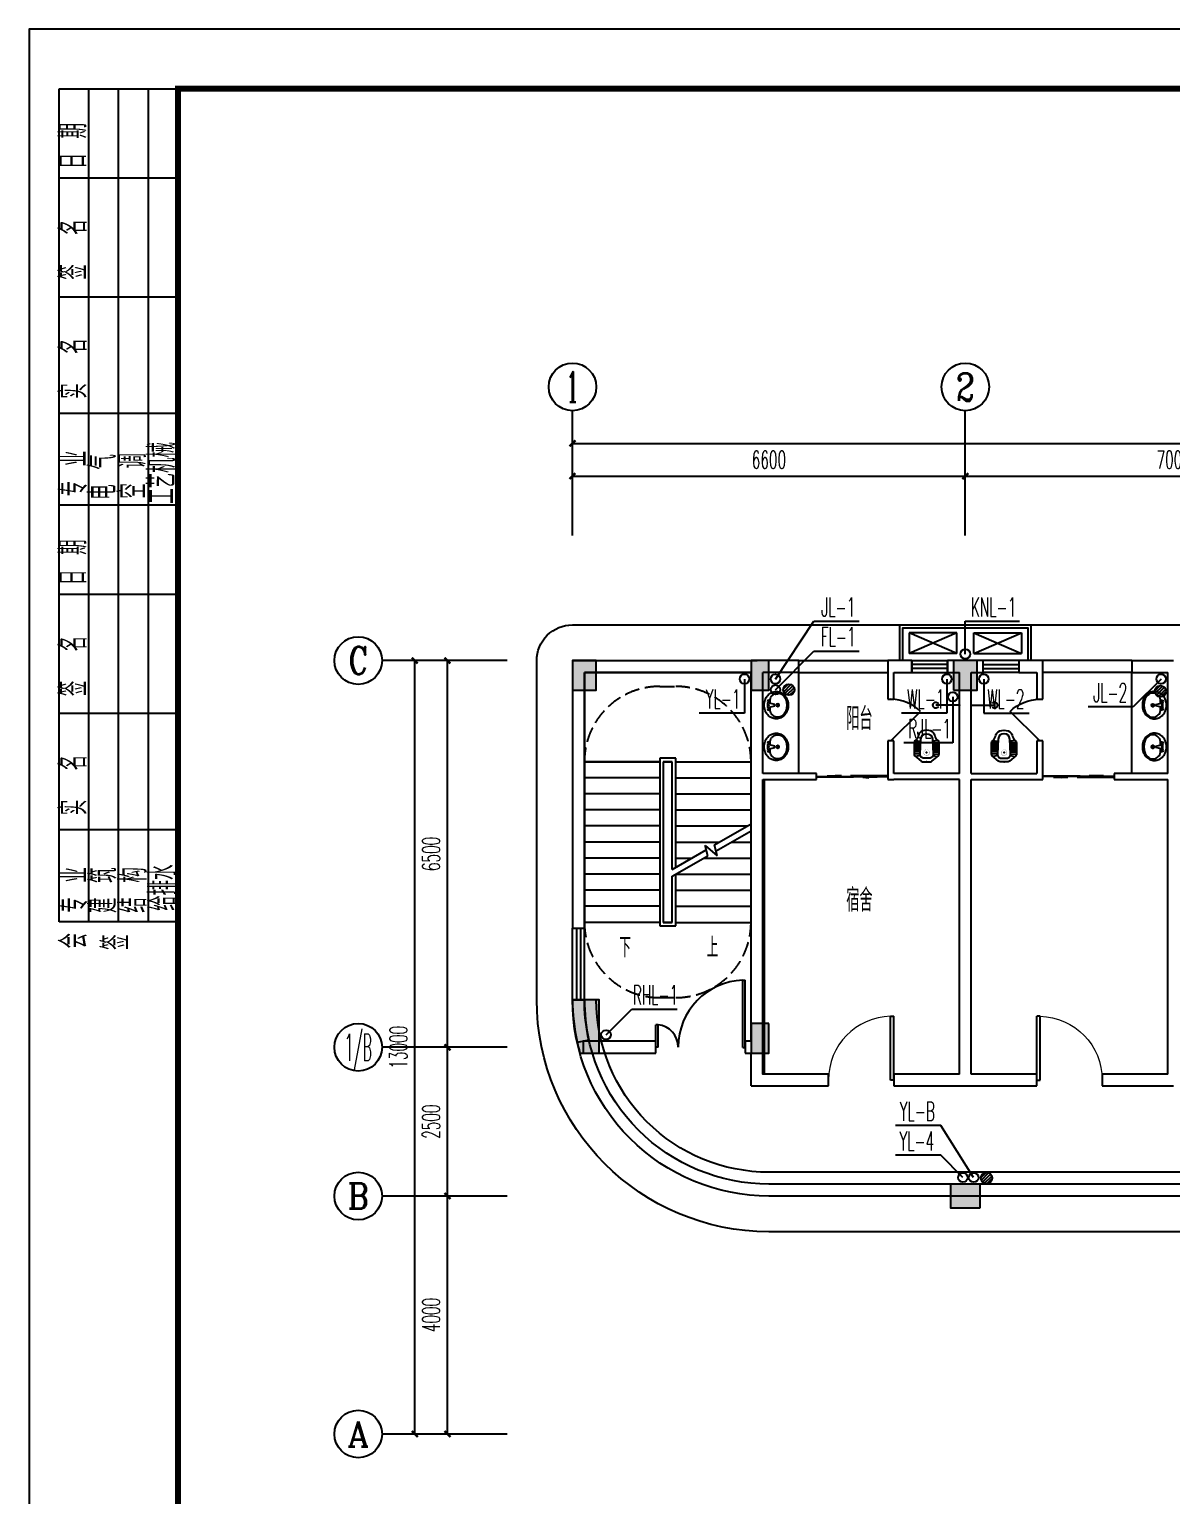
# Model space of a CAD drawing. Extents: x -1254782 to -617813, y -619975 to -323764.
# Drawn here: x -801068 to -781892, y -362259 to -337629 of the extents above; entities that cross this region are included whole.
import ezdxf
from ezdxf.enums import TextEntityAlignment as Align

# ---------------------------------------------------------------- set-up
doc = ezdxf.new("R2010")
doc.units = 0
doc.header["$LTSCALE"] = 1000
doc.header["$MEASUREMENT"] = 0
doc.linetypes.add('DASH', pattern=[0.35, 0.25, -0.1])
for name, color, linetype in [('4', 4, 'Continuous'), ('9', 9, 'Continuous'), ('AC', 252, 'Continuous'), ('AXIS', 3, 'Continuous'), ('AXIS_TEXT', 7, 'Continuous'), ('DIM_SYMB', 3, 'Continuous'), ('EQUIP_地漏', 7, 'Continuous'), ('K+T', 252, 'Continuous'), ('LATRINE', 6, 'Continuous'), ('LVTRY', 8, 'Continuous'), ('PUB_TITLE', 4, 'Continuous'), ('STAIR', 2, 'Continuous'), ('TWT_LEAD', 3, 'Continuous'), ('TWT_TEXT', 7, 'Continuous'), ('VPIPE-废水', 5, 'DASH'), ('VPIPE-污水', 5, 'DASH'), ('VPIPE-给水', 1, 'Continuous'), ('VPIPE-雨水', 222, 'DASH'), ('WALL', 7, 'Continuous'), ('WINDOW', 4, 'Continuous'), ('框', 130, 'Continuous')]:
    doc.layers.add(name, color=color, linetype=linetype)
doc.styles.add('_TCH_AXIS', font='COMPLEX', dxfattribs={"bigfont": 'GBCBIG'})
doc.styles.add('_TCH_DIM', font='SIMPLEX.shx', dxfattribs={"width": 0.8, "bigfont": 'GBCBIG.shx'})
doc.styles.add('_TCH_DIM_T3', font='SIMPLEX.shx', dxfattribs={"width": 0.564706, "bigfont": 'GBCBIG.shx'})
doc.styles.add('COMPLEX', font='COMPLEX')
doc.styles.add('天正', font='SIMPLEX.shx', dxfattribs={"width": 0.7, "bigfont": 'HZTXT.shx'})
doc.dimstyles.new('_TCH_ARCH&&100', dxfattribs={"dimtxt": 297.5, "dimasz": 100, "dimexe": 250, "dimexo": 300, "dimgap": 126.25, "dimtad": 1, "dimdec": 0, "dimzin": 0, "dimdsep": 46, "dimtxsty": '_TCH_DIM_T3', "dimblk": 'ARCHTICK', "dimcen": 0.09, "dimclrt": 7, "dimazin": 2, "dimtfac": 1, "dimtdec": 0, "dimtix": 1, "dimtmove": 2, "dimatfit": 3, "dimfxl": 1, "dimtolj": 1, "dimtzin": 0, "dimarcsym": 0})

# ---------------------------------------------------------------- blocks, each defined once
blk = doc.blocks.new('$lvtry$00000168')
at = {"color": 0}
blk.add_line((0, 0), (0, -395), dxfattribs=at)
blk.add_arc((0, -395), 50, 121.0332, 58.9668, dxfattribs=at)
for p in [(0, 0), (0, -223)]:
    blk.add_point(p, dxfattribs=at)
blk = doc.blocks.new('$lvtry$00000203')
at = {"color": 0}
for p, q in [((-109, -134, 0), (-210, -128, 0)), ((-107, -166, 0), (-210, -166, 0)), ((-106, -197, 0), (-210, -197, 0)), ((-104, -227, 0), (-210, -227, 0)), ((-106, -103, 0), (-182, -88, 0)), ((-109, -124, 0), (-97, -382, 0)), ((48, -60, 0), (-48, -60, 0)), ((97, -382, 0), (109, -124, 0)), ((104, -227, 0), (210, -227, 0)), ((106, -103, 0), (182, -88, 0)), ((106, -197, 0), (210, -197, 0)), ((107, -166, 0), (210, -166, 0)), ((109, -134, 0), (210, -128, 0)), ((-103, -258, 0), (-210, -258, 0)), ((-101, -289, 0), (-210, -289, 0)), ((-100, -320, 0), (-210, -320, 0)), ((-191, -354, 0), (-99, -345, 0)), ((-4, -470, 0), (4, -470, 0)), ((191, -354, 0), (99, -345, 0)), ((100, -320, 0), (210, -320, 0)), ((101, -289, 0), (210, -289, 0)), ((103, -258, 0), (210, -258, 0))]:
    blk.add_line(p, q, dxfattribs=at)
at = {"color": 0, "elevation": 0}
blk.add_lwpolyline([(184, -360, 0.139709), (135, -448, -0.12003), (120, -477, -0.218108), (4, -530), (-4, -530, -0.218108), (-120, -477, -0.12003), (-135, -448, 0.139709), (-184, -360, 0.046574), (-191, -354, -0.248797), (-210, -318), (-210, -128, -0.218491), (-198, -101), (-90, -9, -0.179479), (-67, 0), (67, 0, -0.179479), (90, -9), (198, -101, -0.218491), (210, -128), (210, -318, -0.248797), (191, -354, 0.046574)], format="xyb", close=True, dxfattribs=at)
at = {"color": 0, "const_width": 3, "elevation": 0}
blk.add_lwpolyline([(49, -153, 1), (-49, -153, 1)], format="xyb", close=True, dxfattribs=at)
at = {"color": 0}
for centre, radius, start, end in [((-48, -121, 0), 61, 90, 182.693), ((48, -121, 0), 61, 357.307, 90), ((-4, -377, 0), 92.8, 182.693, 270), ((4, -377, 0), 92.8, 270, 357.307)]:
    blk.add_arc(centre, radius, start, end, dxfattribs=at)
for p in [(0, 0), (0, -153, 0)]:
    blk.add_point(p, dxfattribs=at)
blk = doc.blocks.new('$lvtry$00000179')
at = {"color": 0, "linetype": 'ByBlock'}
for p, q in [((-32, -102), (-92, -102)), ((-13, -178), (-40, -70)), ((35, -64), (-35, -64)), ((13, -178), (-13, -178)), ((40, -70), (13, -178)), ((92, -102), (32, -102))]:
    blk.add_line(p, q, dxfattribs=at)
blk.add_lwpolyline([(0, -406, 0.088425), (89, -391, 0.093738), (162, -347, 0.102376), (212, -280, 0.10945), (229, -203, 0.109452), (212, -127, 0.102376), (162, -60, 0.093738), (89, -16, 0.088423), (0, 0, 0.088427), (-89, -16, 0.093738), (-162, -60, 0.102376), (-212, -127, 0.109452), (-229, -203, 0.109451), (-212, -280, 0.102376), (-162, -347, 0.093738), (-89, -391, 0.088425)], format="xyb", close=True, dxfattribs=at)
for centre, radius in [((-64, -76), 20.4), ((-64, -76), 15.4), ((0, -229), 25.4), ((63, -76), 20.4), ((63, -76), 15.4)]:
    blk.add_circle(centre, radius, dxfattribs=at)
for centre, radius, start, end in [((-88, -229), 116, 151.0888, 180), ((-88, -229), 116, 180, 208.9112), ((-45, -252), 164, 126.8699, 151.0888), ((-18, -288), 210, 123.9045, 126.8699), ((-92, -178), 76.2, 90, 123.9045), ((-35, -68), 5, 90, 194.0362), ((35, -68), 5, 345.9638, 90), ((92, -178), 76.2, 57.7402, 90), ((45, -252), 164, 28.9112, 57.7402), ((88, -229), 116, 0, 28.9112), ((88, -229), 116, 331.0888, 0), ((-45, -205), 164, 208.9112, 233.1301), ((-18, -169), 210, 233.1301, 252.7421), ((0, -111), 270, 252.7421, 270), ((0, -111), 270, 270, 287.2579), ((18, -169), 210, 287.2579, 306.8699), ((45, -205), 164, 306.8699, 331.0888)]:
    blk.add_arc(centre, radius, start, end, dxfattribs=at)
at = {"color": 0}
for p in [(0, -76), (0, -229)]:
    blk.add_point(p, dxfattribs=at)
blk = doc.blocks.new('A$C545B6328')
at = {"layer": 'AC'}
for p, q in [((400, 450), (-400, 450)), ((-400, 450), (-400, 100)), ((400, 450), (-400, 100)), ((400, 100), (-400, 450)), ((400, 100), (400, 450)), ((400, 100), (-400, 100))]:
    blk.add_line(p, q, dxfattribs=at)
blk = doc.blocks.new('asgvava')
at = {"layer": 'LATRINE'}
for points in [[(-359868, 72627), (-359868, 72027), (-357668, 72027), (-357668, 72627)], [(-359818, 72627), (-359818, 72077), (-357718, 72077), (-357718, 72627)]]:
    blk.add_lwpolyline(points, dxfattribs=at)
at = {"xscale": -1, "rotation": 180}
blk.add_blockref('A$C545B6328', (-359312, 72610), dxfattribs=at)
at = {"rotation": 180}
blk.add_blockref('A$C545B6328', (-358224, 72610), dxfattribs=at)
blk = doc.blocks.new('A$C66D56BDA')
at = {"layer": '9'}
for points in [[(0, 100), (400, 100), (400, 600), (0, 600)], [(3300, 600), (3000, 600), (3000, 100), (3300, 100)], [(6400, 100), (6800, 100), (6800, 600), (6400, 600)], [(13400, 100), (13800, 100), (13800, 600), (13400, 600)], [(20400, 100), (20800, 100), (20800, 600), (20400, 600)], [(27400, 100), (27800, 100), (27800, 600), (27400, 600)], [(30300, 100), (30700, 100), (30700, 600), (30300, 600)], [(3300, -5500), (3000, -5500), (3000, -6000), (3300, -6000)], [(27850, -6000), (27850, -5700), (27350, -5700), (27350, -6000)], [(30700, -6000), (30700, -5700), (30200, -5700), (30200, -6000)], [(27850, -8400), (27850, -8050), (27350, -8050), (27350, -8400)], [(30700, -8400), (30700, -8050), (30200, -8050), (30200, -8400)], [(6850, -8600), (6850, -8200), (6350, -8200), (6350, -8600)], [(13850, -8600), (13850, -8200), (13350, -8200), (13350, -8600)], [(20850, -8600), (20850, -8200), (20350, -8200), (20350, -8600)]]:
    blk.add_hatch(color=256, dxfattribs=at).paths.add_polyline_path(points)
h = blk.add_hatch(color=256, dxfattribs=at)
edge = h.paths.add_edge_path()
edge.add_line((125, -6000), (448, -6000))
edge.add_line((448, -6000), (448, -5100))
edge.add_line((448, -5100), (0, -5100))
edge.add_arc((3300, -5100), 3300, 180, 195.8266)
at = {"layer": 'WALL'}
for points in [[(0, 100), (400, 100), (400, 600), (0, 600)], [(3300, 600), (3000, 600), (3000, 100), (3300, 100)], [(6400, 100), (6800, 100), (6800, 600), (6400, 600)], [(13400, 100), (13800, 100), (13800, 600), (13400, 600)], [(20400, 100), (20800, 100), (20800, 600), (20400, 600)], [(27400, 100), (27800, 100), (27800, 600), (27400, 600)], [(30300, 100), (30700, 100), (30700, 600), (30300, 600)], [(3300, -5500), (3000, -5500), (3000, -6000), (3300, -6000)], [(27850, -6000), (27850, -5700), (27350, -5700), (27350, -6000)], [(30700, -6000), (30700, -5700), (30200, -5700), (30200, -6000)], [(27850, -8400), (27850, -8050), (27350, -8050), (27350, -8400)], [(30700, -8400), (30700, -8050), (30200, -8050), (30200, -8400)], [(6850, -8600), (6850, -8200), (6350, -8200), (6350, -8600)], [(13850, -8600), (13850, -8200), (13350, -8200), (13350, -8600)], [(20850, -8600), (20850, -8200), (20350, -8200), (20350, -8600)]]:
    blk.add_lwpolyline(points, close=True, dxfattribs=at)
blk.add_lwpolyline([(125, -6000), (448, -6000), (448, -5100), (0, -5100, 0.069167), (125, -6000, -0.123047)], format="xyb", dxfattribs=at)
blk = doc.blocks.new('$WINLIB2D$00000001')
at = {"color": 0}
for points in [[(-0.5, 0.5), (-0.5, -0.5)], [(-0.5, 0.5), (0.5, 0.5)], [(0.5, -0.5), (0.5, 0.5)], [(0.5, 0.167), (-0.5, 0.167)], [(0.5, -0.167), (-0.5, -0.167)], [(-0.5, -0.5), (0.5, -0.5)]]:
    blk.add_lwpolyline(points, dxfattribs=at)
blk = doc.blocks.new('$DorLib2D$00000225')
at = {"color": 0}
for p, q in [((0.475, -0.001), (0.475, 0.752)), ((0.475, 0.752), (0.5, 0.752)), ((0.5, -0.001), (0.5, 0.752)), ((-0.5, 0), (-0.5, 0.252)), ((-0.475, 0.252), (-0.5, 0.252)), ((-0.475, 0), (-0.475, 0.252)), ((-0.475, 0), (-0.5, 0)), ((0.475, -0.001), (0.5, -0.001))]:
    blk.add_line(p, q, dxfattribs=at)
for centre, radius, start, end in [((0.505, -0.002), 0.755, 92.2493, 179.7238), ((-0.501, 0.003), 0.251, 359.7899, 84.0974)]:
    blk.add_arc(centre, radius, start, end, dxfattribs=at)
blk = doc.blocks.new('$DorLib2D$00000001')
for p, q in [((0.45, 0.975), (0.5, 0.975)), ((0.45, 0), (0.45, 0.975)), ((0.5, 0), (0.5, 0.975)), ((0.5, 0), (0.45, 0))]:
    blk.add_line(p, q)
at = {"lineweight": 13}
blk.add_arc((0.475, 0), 0.975, 91.4693, 180, dxfattribs=at)
blk = doc.blocks.new('$DorLib2D$00000114')
at = {"color": 0}
blk.add_line((0.5, 0), (-0.207, 0.707), dxfattribs=at)
blk.add_arc((0.5, 0), 1, 135, 180, dxfattribs=at)
blk = doc.blocks.new('$DorLib2D$00000131')
at = {"color": 0, "linetype": 'Continuous'}
for p, q in [((-0.5, 0.125), (-0.5, 0)), ((0.019, 0.125), (-0.5, 0.125)), ((-0.5, 0), (0.019, 0)), ((-0.024, 0), (0.5, 0)), ((-0.024, -0.125), (-0.024, 0)), ((0.019, 0), (0.019, 0.125)), ((0.15, 0.125), (0.232, 0.197)), ((0.35, 0.125), (0.15, 0.125)), ((0.232, 0.197), (0.232, 0.125)), ((0.5, 0), (0.5, -0.125)), ((-0.35, -0.125), (-0.15, -0.125)), ((-0.232, -0.197), (-0.232, -0.125)), ((-0.15, -0.125), (-0.232, -0.197)), ((0.5, -0.125), (-0.024, -0.125))]:
    blk.add_line(p, q, dxfattribs=at)
blk = doc.blocks.new('_ArchTick')
at = {"color": 0, "linetype": 'ByBlock', "const_width": 0.4}
blk.add_lwpolyline([(-0.5, -0.5), (0.5, 0.5)], dxfattribs=at)
blk = doc.blocks.new('*D209')
at = {"layer": 'AXIS', "color": 0, "lineweight": -2, "transparency": 16777216}
for p, q in [((4000, 20400), (4000, 21900)), ((34700, 20400), (34700, 21900)), ((4000, 21650), (34700, 21650))]:
    blk.add_line(p, q, dxfattribs=at)
at = {"layer": 'Defpoints', "color": 0, "transparency": 16777216}
for p in [(34700, 21650), (4000, 20100), (34700, 20100)]:
    blk.add_point(p, dxfattribs=at)
at = {"layer": 'AXIS', "color": 0, "lineweight": -2, "transparency": 16777216, "xscale": 100, "yscale": 100, "zscale": 100, "rotation": 180}
blk.add_blockref('_ArchTick', (4000, 21650), dxfattribs=at)
at = {"layer": 'AXIS', "color": 0, "lineweight": -2, "transparency": 16777216, "xscale": 100, "yscale": 100, "zscale": 100}
blk.add_blockref('_ArchTick', (34700, 21650), dxfattribs=at)
at = {"layer": 'AXIS', "color": 7, "transparency": 16777216, "insert": (19350, 21925), "char_height": 297.5, "attachment_point": 5, "style": '_TCH_DIM_T3'}
blk.add_mtext('\\A1;30700', dxfattribs=at)
blk = doc.blocks.new('*D210')
at = {"layer": 'AXIS', "color": 0, "lineweight": -2, "transparency": 16777216}
for p, q in [((4000, 20400), (4000, 21350)), ((10600, 20400), (10600, 21350)), ((4000, 21100), (10600, 21100))]:
    blk.add_line(p, q, dxfattribs=at)
at = {"layer": 'Defpoints', "color": 0, "transparency": 16777216}
for p in [(10600, 21100), (4000, 20100), (10600, 20100)]:
    blk.add_point(p, dxfattribs=at)
at = {"layer": 'AXIS', "color": 0, "lineweight": -2, "transparency": 16777216, "xscale": 100, "yscale": 100, "zscale": 100, "rotation": 180}
blk.add_blockref('_ArchTick', (4000, 21100), dxfattribs=at)
at = {"layer": 'AXIS', "color": 0, "lineweight": -2, "transparency": 16777216, "xscale": 100, "yscale": 100, "zscale": 100}
blk.add_blockref('_ArchTick', (10600, 21100), dxfattribs=at)
at = {"layer": 'AXIS', "color": 7, "transparency": 16777216, "insert": (7300, 21375), "char_height": 297.5, "attachment_point": 5, "style": '_TCH_DIM_T3'}
blk.add_mtext('\\A1;6600', dxfattribs=at)
blk = doc.blocks.new('*D211')
at = {"layer": 'AXIS', "color": 0, "lineweight": -2, "transparency": 16777216}
for p, q in [((10600, 20400), (10600, 21350)), ((17600, 20400), (17600, 21350)), ((10600, 21100), (17600, 21100))]:
    blk.add_line(p, q, dxfattribs=at)
at = {"layer": 'Defpoints', "color": 0, "transparency": 16777216}
for p in [(17600, 21100), (10600, 20100), (17600, 20100)]:
    blk.add_point(p, dxfattribs=at)
at = {"layer": 'AXIS', "color": 0, "lineweight": -2, "transparency": 16777216, "xscale": 100, "yscale": 100, "zscale": 100, "rotation": 180}
blk.add_blockref('_ArchTick', (10600, 21100), dxfattribs=at)
at = {"layer": 'AXIS', "color": 0, "lineweight": -2, "transparency": 16777216, "xscale": 100, "yscale": 100, "zscale": 100}
blk.add_blockref('_ArchTick', (17600, 21100), dxfattribs=at)
at = {"layer": 'AXIS', "color": 7, "transparency": 16777216, "insert": (14100, 21375), "char_height": 297.5, "attachment_point": 5, "style": '_TCH_DIM_T3'}
blk.add_mtext('\\A1;7000', dxfattribs=at)
blk = doc.blocks.new('_AXISO')
blk.add_circle((0, 0), 0.5)
at = {"layer": 'AXIS_TEXT', "style": 'COMPLEX', "width": 1.041667}
blk.add_attdef('A', text='', height=0.56, dxfattribs=at).set_placement((-0.25, -0.28), (0.25, -0.28), align=Align.FIT)
blk = doc.blocks.new('*D215')
at = {"layer": 'AXIS', "color": 0, "lineweight": -2, "transparency": 16777216}
for p, q in [((2600, 18000), (1100, 18000)), ((1350, 5000), (1350, 18000)), ((2600, 5000), (1100, 5000))]:
    blk.add_line(p, q, dxfattribs=at)
at = {"layer": 'Defpoints', "color": 0, "transparency": 16777216}
for p in [(1350, 18000), (2900, 18000), (2900, 5000)]:
    blk.add_point(p, dxfattribs=at)
at = {"layer": 'AXIS', "color": 0, "lineweight": -2, "transparency": 16777216, "xscale": 100, "yscale": 100, "zscale": 100}
for p, rotation in [((1350, 18000), 90), ((1350, 5000), 270)]:
    blk.add_blockref('_ArchTick', p, dxfattribs=dict(at, rotation=rotation))
at = {"layer": 'AXIS', "color": 7, "transparency": 16777216, "insert": (1075, 11500), "char_height": 297.5, "attachment_point": 5, "rotation": 90, "style": '_TCH_DIM_T3'}
blk.add_mtext('\\A1;13000', dxfattribs=at)
blk = doc.blocks.new('*D216')
at = {"layer": 'AXIS', "color": 0, "lineweight": -2, "transparency": 16777216}
for p, q in [((2600, 9000), (1650, 9000)), ((1900, 5000), (1900, 9000)), ((2600, 5000), (1650, 5000))]:
    blk.add_line(p, q, dxfattribs=at)
at = {"layer": 'Defpoints', "color": 0, "transparency": 16777216}
for p in [(1900, 9000), (2900, 9000), (2900, 5000)]:
    blk.add_point(p, dxfattribs=at)
at = {"layer": 'AXIS', "color": 0, "lineweight": -2, "transparency": 16777216, "xscale": 100, "yscale": 100, "zscale": 100}
for p, rotation in [((1900, 9000), 90), ((1900, 5000), 270)]:
    blk.add_blockref('_ArchTick', p, dxfattribs=dict(at, rotation=rotation))
at = {"layer": 'AXIS', "color": 7, "transparency": 16777216, "insert": (1625, 7000), "char_height": 297.5, "attachment_point": 5, "rotation": 90, "style": '_TCH_DIM_T3'}
blk.add_mtext('\\A1;4000', dxfattribs=at)
blk = doc.blocks.new('*D217')
at = {"layer": 'AXIS', "color": 0, "lineweight": -2, "transparency": 16777216}
for p, q in [((2600, 11500), (1650, 11500)), ((1900, 9000), (1900, 11500)), ((2600, 9000), (1650, 9000))]:
    blk.add_line(p, q, dxfattribs=at)
at = {"layer": 'Defpoints', "color": 0, "transparency": 16777216}
for p in [(1900, 11500), (2900, 11500), (2900, 9000)]:
    blk.add_point(p, dxfattribs=at)
at = {"layer": 'AXIS', "color": 0, "lineweight": -2, "transparency": 16777216, "xscale": 100, "yscale": 100, "zscale": 100}
for p, rotation in [((1900, 11500), 90), ((1900, 9000), 270)]:
    blk.add_blockref('_ArchTick', p, dxfattribs=dict(at, rotation=rotation))
at = {"layer": 'AXIS', "color": 7, "transparency": 16777216, "insert": (1625, 10250), "char_height": 297.5, "attachment_point": 5, "rotation": 90, "style": '_TCH_DIM_T3'}
blk.add_mtext('\\A1;2500', dxfattribs=at)
blk = doc.blocks.new('*D218')
at = {"layer": 'AXIS', "color": 0, "lineweight": -2, "transparency": 16777216}
for p, q in [((2600, 18000), (1650, 18000)), ((1900, 11500), (1900, 18000)), ((2600, 11500), (1650, 11500))]:
    blk.add_line(p, q, dxfattribs=at)
at = {"layer": 'Defpoints', "color": 0, "transparency": 16777216}
for p in [(1900, 18000), (2900, 18000), (2900, 11500)]:
    blk.add_point(p, dxfattribs=at)
at = {"layer": 'AXIS', "color": 0, "lineweight": -2, "transparency": 16777216, "xscale": 100, "yscale": 100, "zscale": 100}
for p, rotation in [((1900, 18000), 90), ((1900, 11500), 270)]:
    blk.add_blockref('_ArchTick', p, dxfattribs=dict(at, rotation=rotation))
at = {"layer": 'AXIS', "color": 7, "transparency": 16777216, "insert": (1625, 14750), "char_height": 297.5, "attachment_point": 5, "rotation": 90, "style": '_TCH_DIM_T3'}
blk.add_mtext('\\A1;6500', dxfattribs=at)
blk = doc.blocks.new('A$C29A34EED')
at = {"layer": '框'}
for p, q in [((0, 461), (0, 14461)), ((0, 14461), (2000, 14461)), ((500, 461), (500, 14461)), ((1000, 461), (1000, 14461)), ((1500, 461), (1500, 14461)), ((2000, 461), (2000, 14461)), ((2000, 12961), (0, 12961)), ((2000, 10961), (0, 10961)), ((2000, 9005), (0, 9005)), ((2000, 7461), (0, 7461)), ((2000, 5961), (0, 5961)), ((2000, 3961), (0, 3961)), ((2000, 2005), (0, 2005)), ((2000, 461), (0, 461))]:
    blk.add_line(p, q, dxfattribs=at)
at = {"layer": '框', "style": '_TCH_DIM', "width": 0.8}
for s, p in [('日 期', (462, 13120)), ('签  名', (466, 11253)), ('实  名', (466, 9253)), ('工艺机械', (1953, 7486)), ('专 业', (472, 7613)), ('电 气', (957, 7555)), ('空 调', (1460, 7573)), ('日 期', (462, 6120)), ('签  名', (466, 4253)), ('实  名', (466, 2253)), ('专 业', (480, 613)), ('建 筑', (967, 607)), ('结 构', (1470, 612)), ('给排水', (1970, 645)), ('会', (470, 12)), ('签', (1174, -12))]:
    blk.add_text(s, height=450, rotation=90, dxfattribs=at).set_placement(p)
blk = doc.blocks.new('A$C7517252D')
at = {"layer": '4'}
blk.add_blockref('A$C29A34EED', (0, 26072), dxfattribs=at)
blk = doc.blocks.new('$TwtSys$00000141')
for p, q in [((-94, 8), (-10, 92)), ((-94, 8), (-10, 92)), ((-87, -35), (35, 87)), ((-87, -35), (35, 87)), ((-66, -66), (66, 66)), ((-66, -66), (66, 66)), ((-32, -87), (88, 33)), ((-32, -87), (88, 33)), ((11, -92), (92, -11)), ((11, -92), (92, -11))]:
    blk.add_line(p, q)
blk.add_circle((0, 0), 94)
blk.add_circle((0, 0), 94)
blk = doc.blocks.new('A$C1E2347B9')
h = blk.add_hatch()
h.set_pattern_fill('ANSI31', color=256, scale=25)
h.set_pattern_definition([(45, (381645.765, -73776.428), (-28.0633004, 28.0633004), [])])
h.paths.add_polyline_path([(7200, 16000), (7220, 16000), (7220, 11050), (7200, 11050)])
blk.add_lwpolyline([(7200, 16000), (7220, 16000), (7220, 11050), (7200, 11050)], close=True)
at = {"layer": '4'}
blk.add_lwpolyline([(4000, 18600), (34700, 18600, -0.4142136), (35300, 18000), (35300, 5000, -0.4142136), (34700, 4400), (15850, 4400, -0.4142136), (15250, 5000), (15250, 8400), (7300, 8400, -0.4142135), (3400, 12300), (3400, 18000, -0.4142136)], format="xyb", close=True, dxfattribs=at)
for points in [[(16050, 9000), (7300, 9000, -0.4142136), (4000, 12300, 9.0321414)], [(16050, 9200), (7300, 9200, -0.4142136), (4200, 12300, -0.4142136)]]:
    blk.add_lwpolyline(points, format="xyb", dxfattribs=at)
at = {"layer": '9'}
blk.add_lwpolyline([(16350, 9400), (7300, 9400, -0.4142136), (4400, 12300, -0.4142136)], format="xyb", dxfattribs=at)
at = {"layer": 'AXIS'}
for p, q in [((4000, 20100), (4000, 22200)), ((10600, 20100), (10600, 22200)), ((2900, 18000), (800, 18000)), ((2900, 11500), (800, 11500)), ((2900, 9000), (800, 9000)), ((2900, 5000), (800, 5000))]:
    blk.add_line(p, q, dxfattribs=at)
at = {"layer": 'DIM_SYMB'}
for points in [[(4862.5, 13465, 0, 0, 0), (4862.5, 17050, 0, 0, 0), (6337.5, 17050, 0, 0, 0), (6337.5, 15250, 80, 0, 0), (6337.5, 14950, 0, 0, 0)], [(6337.5, 13465, 0, 0, 0), (6337.5, 14380, 80, 0, 0), (6337.5, 14680, 0, 0, 0)]]:
    blk.add_lwpolyline(points, format="xyseb", dxfattribs=at)
at = {"layer": 'K+T', "linetype": 'DASH'}
for p, q in [((5465, 17565), (5735, 17565)), ((5465, 12335), (5735, 12335))]:
    blk.add_line(p, q, dxfattribs=at)
for centre, start, end in [((5465, 16300), 90, 180), ((5735, 16300), 0, 90), ((5465, 13600), 180, 270), ((5735, 13600), 270, 0)]:
    blk.add_arc(centre, 1265, start, end, dxfattribs=at)
at = {"layer": 'LVTRY'}
for p, q in [((7800, 16100), (7800, 17800)), ((13400, 16100), (13400, 17800))]:
    blk.add_line(p, q, dxfattribs=at)
at = {"layer": 'STAIR'}
for p, q in [((7000, 17800), (4200, 17800)), ((4200, 17800), (4200, 16300)), ((7000, 16300), (7000, 17800)), ((4200, 16300), (4200, 13600)), ((5465, 16300), (4200, 16300)), ((4200, 16300), (5465, 16300)), ((5735, 16360), (5465, 16360)), ((5465, 16360), (5465, 13540)), ((5525, 16300), (5525, 13600)), ((5675, 16300), (5525, 16300)), ((5525, 16300), (5525, 13600)), ((5525, 16300), (5675, 16300)), ((5675, 14490.2), (5675, 16300)), ((5675, 14490.2), (5675, 16300)), ((5735, 14524.9), (5735, 16360)), ((5735, 16300), (7000, 16300)), ((5735, 16300), (7000, 16300)), ((7000, 15255.2), (7000, 16300)), ((5465, 16030), (4200, 16030)), ((5735, 16030), (7000, 16030)), ((5465, 15760), (4200, 15760)), ((5735, 15760), (7000, 15760)), ((5465, 15490), (4200, 15490)), ((5735, 15490), (7000, 15490)), ((5465, 15220), (4200, 15220)), ((5735, 15220), (6939, 15220)), ((6384.6, 14899.9), (7000, 15255.2)), ((6411.4, 14799.9), (7000, 15139.8)), ((7000, 13600), (7000, 15139.8)), ((5465, 14950), (4200, 14950)), ((5675, 14490.2), (6246.3, 14820.1)), ((5735, 14950), (6471.3, 14950)), ((6273.1, 14720.1), (6226.9, 14892.4)), ((6226.9, 14892.4), (6433, 14719.5)), ((6433, 14719.5), (6384.6, 14899.9)), ((6671.3, 14950), (7000, 14950)), ((5465, 14680), (4200, 14680)), ((5675, 14374.8), (6273.1, 14720.1)), ((5735, 14680), (6003.7, 14680)), ((6203.7, 14680), (7000, 14680)), ((5465, 14410), (4200, 14410)), ((5675, 13600), (5675, 14374.8)), ((5675, 13600), (5675, 14374.8)), ((5735, 13540), (5735, 14409.4)), ((5736, 14410), (7000, 14410)), ((5465, 14140), (4200, 14140)), ((5735, 14140), (7000, 14140)), ((5465, 13870), (4200, 13870)), ((5735, 13870), (7000, 13870)), ((5465, 13600), (4200, 13600)), ((5525, 13600), (5675, 13600)), ((5675, 13600), (5525, 13600)), ((5735, 13600), (7000, 13600)), ((5465, 13540), (5735, 13540))]:
    blk.add_line(p, q, dxfattribs=at)
at = {"layer": 'WALL'}
for p, q in [((4000, 18000), (4000, 13500)), ((4000, 18000), (7100, 18000)), ((7800, 18000), (7100, 18000)), ((7800, 18000), (9300, 18000)), ((7800, 17800), (7800, 18000)), ((9700, 18000), (9300, 18000)), ((9300, 18000), (9300, 17350)), ((9700, 17800), (9700, 18000)), ((10600, 18000), (10300, 18000)), ((10300, 18000), (10300, 17800)), ((10900, 18000), (10600, 18000)), ((10900, 17800), (10900, 18000)), ((11900, 18000), (11500, 18000)), ((11500, 18000), (11500, 17800)), ((13400, 18000), (11900, 18000)), ((11900, 17350), (11900, 18000)), ((13400, 18000), (14100, 18000)), ((13400, 18000), (13400, 17800)), ((4200, 13500), (4200, 17800)), ((4200, 17800), (7000, 17800)), ((7000, 16100), (7000, 17800)), ((7200, 16100), (7200, 17800)), ((7800, 17800), (7200, 17800)), ((7800, 17800), (9300, 17800)), ((9400, 17800), (9700, 17800)), ((9400, 17350), (9400, 17800)), ((10300, 17800), (10500, 17800)), ((10500, 16100), (10500, 17800)), ((10700, 17800), (10900, 17800)), ((10700, 16100), (10700, 17800)), ((11500, 17800), (11800, 17800)), ((11800, 17800), (11800, 17350)), ((13400, 17800), (11900, 17800)), ((13400, 17800), (14000, 17800)), ((14000, 16100), (14000, 17800)), ((9300, 17350), (9400, 17350)), ((11800, 17350), (11900, 17350)), ((9400, 16650), (9300, 16650)), ((9300, 16650), (9300, 16100)), ((9400, 16100), (9400, 16650)), ((11900, 16650), (11800, 16650)), ((11800, 16650), (11800, 16100)), ((11900, 16100), (11900, 16650)), ((7000, 11600), (7000, 16100)), ((8100, 16100), (7200, 16100)), ((8100, 16000), (8100, 16100)), ((9300, 16100), (9300, 16000)), ((10500, 16100), (9400, 16100)), ((10700, 16100), (11800, 16100)), ((11900, 16000), (11900, 16100)), ((14000, 16100), (13100, 16100)), ((13100, 16100), (13100, 16000)), ((7200, 16000), (8100, 16000)), ((7200, 11500), (7200, 16000)), ((9300, 16000), (9400, 16000)), ((10500, 16000), (9400, 16000)), ((10500, 11050), (10500, 16000)), ((10700, 16000), (11800, 16000)), ((10700, 11050), (10700, 16000)), ((11800, 16000), (11900, 16000)), ((13100, 16000), (14000, 16000)), ((14000, 11050), (14000, 16000)), ((4000, 13500), (4200, 13500)), ((4000, 12300), (4200, 12300)), ((4275.1, 11621.9), (4079.9, 11578.1)), ((5400, 11600), (4177.5, 11600)), ((4177.5, 11600), (4177.5, 11400)), ((5400, 11400), (5400, 11600)), ((7000, 11600), (6900, 11600)), ((6900, 11600), (6900, 11400)), ((4177.5, 11400), (5400, 11400)), ((6900, 11400), (7000, 11400)), ((7000, 10850), (7000, 11400)), ((7200, 11050), (7200, 11500)), ((7000, 10850), (8300, 10850)), ((8300, 11050), (7200, 11050)), ((8300, 10850), (8300, 11050)), ((10500, 11050), (9400, 11050)), ((9400, 11050), (9400, 10850)), ((9400, 10850), (10600, 10850)), ((10600, 10850), (11800, 10850)), ((11800, 11050), (10700, 11050)), ((11800, 10850), (11800, 11050)), ((14000, 11050), (12900, 11050)), ((12900, 11050), (12900, 10850)), ((12900, 10850), (14100, 10850))]:
    blk.add_line(p, q, dxfattribs=at)
for radius in [3300, 3100]:
    blk.add_arc((7300, 12300), radius, 180, 192.63563, dxfattribs=at)
at = {"xscale": -1, "rotation": 180}
blk.add_blockref('asgvava', (369368.3, 90626.8), dxfattribs=at)
blk.add_blockref('A$C66D56BDA', (4000, 17400))
at = {"layer": 'AXIS'}
ref = blk.add_blockref('_AXISO', (4000, 22600), dxfattribs=dict(at, xscale=800, yscale=800, zscale=800))
ref.add_attrib('A', '1', dxfattribs={"layer": 'AXIS_TEXT', "height": 514.7, "style": '_TCH_AXIS'}).set_placement((3889.7, 22342.6), (4110.3, 22342.6), align=Align.FIT)
ref = blk.add_blockref('_AXISO', (10600, 22600), dxfattribs=dict(at, xscale=800, yscale=800, zscale=800))
ref.add_attrib('A', '2', dxfattribs={"layer": 'AXIS_TEXT', "height": 465.9, "style": '_TCH_AXIS'}).set_placement((10444.7, 22367), (10755.3, 22367), align=Align.FIT)
ref = blk.add_blockref('_AXISO', (400, 18000), dxfattribs=dict(at, xscale=800, yscale=800, zscale=800))
ref.add_attrib('A', 'C', dxfattribs={"layer": 'AXIS_TEXT', "height": 455.7, "style": '_TCH_AXIS'}).set_placement((237.3, 17772.2), (562.7, 17772.2), align=Align.FIT)
ref = blk.add_blockref('_AXISO', (400, 11500), dxfattribs=dict(at, xscale=800, yscale=800, zscale=800))
ref.add_attrib('A', '1/B', dxfattribs={"layer": 'AXIS_TEXT', "height": 452.55, "style": '_TCH_AXIS', "width": 0.388889}).set_placement((173.7, 11273.7), (626.3, 11273.7), align=Align.FIT)
ref = blk.add_blockref('_AXISO', (400, 9000), dxfattribs=dict(at, xscale=800, yscale=800, zscale=800))
ref.add_attrib('A', 'B', dxfattribs={"layer": 'AXIS_TEXT', "height": 435.3, "style": '_TCH_AXIS'}).set_placement((223.8, 8782.4), (576.2, 8782.4), align=Align.FIT)
ref = blk.add_blockref('_AXISO', (400, 5000), dxfattribs=dict(at, xscale=800, yscale=800, zscale=800))
ref.add_attrib('A', 'A', dxfattribs={"layer": 'AXIS_TEXT', "height": 425.2, "style": '_TCH_AXIS'}).set_placement((217.8, 4787.4), (582.2, 4787.4), align=Align.FIT)
at = {"layer": 'LVTRY', "xscale": -1}
for name, p, rotation in [('$lvtry$00000179', (7220, 17250), 90), ('$lvtry$00000168', (10500, 17250), 270), ('$lvtry$00000179', (7220, 16550), 90), ('$lvtry$00000203', (9950, 16300), 180)]:
    blk.add_blockref(name, p, dxfattribs=dict(at, rotation=rotation))
at = {"layer": 'LVTRY'}
for name, p, rotation in [('$lvtry$00000168', (10700, 17250), 90.00000000000003), ('$lvtry$00000179', (13980, 17250), 270), ('$lvtry$00000203', (11250, 16300), 180), ('$lvtry$00000179', (13980, 16550), 270)]:
    blk.add_blockref(name, p, dxfattribs=dict(at, rotation=rotation))
at = {"layer": 'WINDOW'}
for name, p, xscale, yscale, zscale, rotation in [('$WINLIB2D$00000001', (10000, 17900), -600, -200, -600, 180), ('$DorLib2D$00000114', (9350, 17000), -700, -700, -700, 90), ('$DorLib2D$00000114', (11850, 17000), -700, 700, -700, 90), ('$DorLib2D$00000131', (8700, 16050), -1200, 100, -1200, 180), ('$WINLIB2D$00000001', (4100, 12900), -1200, 200, -1200, 270), ('$DorLib2D$00000001', (8850, 10950), -1100, -1100, -1100, 180)]:
    blk.add_blockref(name, p, dxfattribs=dict(at, xscale=xscale, yscale=yscale, zscale=zscale, rotation=rotation))
for name, p, xscale, yscale, zscale in [('$WINLIB2D$00000001', (11200, 17900), -600, 200, -600), ('$DorLib2D$00000131', (12500, 16050), -1200, -100, -1200), ('$DorLib2D$00000225', (6150, 11500), 1500, 1500, 1500), ('$DorLib2D$00000001', (12350, 10950), -1100, 1100, -1100)]:
    blk.add_blockref(name, p, dxfattribs=dict(at, xscale=xscale, yscale=yscale, zscale=zscale))
at = {"layer": 'DIM_SYMB', "color": 7, "style": '_TCH_DIM', "width": 0.8}
for s, p in [('下', (4786.5, 13010)), ('上', (6254.1, 13010))]:
    blk.add_text(s, height=337.6, dxfattribs=at).set_placement(p)
at = {"layer": 'TWT_TEXT', "style": '_TCH_DIM', "width": 0.8}
for s, p in [('阳台', (8598, 16830.4)), ('宿舍', (8598, 13781.3))]:
    blk.add_text(s, height=385.82, dxfattribs=at).set_placement(p)
at = {"layer": 'AXIS'}
for p1, p2, distance, picture, middle in [((4000, 20100), (34700, 20100), 1550, '*D209', (19350, 21925)), ((4000, 20100), (10600, 20100), 1000, '*D210', (7300, 21375)), ((10600, 20100), (17600, 20100), 1000, '*D211', (14100, 21375)), ((2900, 5000), (2900, 18000), 1550, '*D215', (1075, 11500)), ((2900, 11500), (2900, 18000), 1000, '*D218', (1625, 14750)), ((2900, 9000), (2900, 11500), 1000, '*D217', (1625, 10250)), ((2900, 5000), (2900, 9000), 1000, '*D216', (1625, 7000))]:
    dim = blk.add_aligned_dim(p1=p1, p2=p2, distance=distance, dimstyle='_TCH_ARCH&&100', dxfattribs=at)
    dim.commit()
    dim.dimension.update_dxf_attribs({"geometry": picture, "text_midpoint": middle})

msp = doc.modelspace()

# ---------------------------------------------------------------- linework, layer by layer
at = {"layer": 'PUB_TITLE'}
msp.add_lwpolyline([(-801068, -379628.7), (-741668, -379628.7), (-741668, -337628.7), (-801068, -337628.7)], close=True, dxfattribs=at)
at = {"layer": 'PUB_TITLE', "const_width": 100}
msp.add_lwpolyline([(-798568, -378628.7), (-742668, -378628.7), (-742668, -338628.7), (-798568, -338628.7)], close=True, dxfattribs=at)
at = {"layer": 'TWT_LEAD'}
for p, q in [((-788532.2, -348548.9), (-787885.8, -347579)), ((-787885.8, -347579), (-787124.8, -347579)), ((-785342.5, -348128.6), (-785342.5, -347579)), ((-785342.5, -347579), (-784431.6, -347579)), ((-788532.2, -348728.9), (-787885.8, -348079)), ((-787885.8, -348079), (-787124.8, -348079)), ((-789052.8, -348548.9), (-789052.8, -349122.7)), ((-785652.8, -348548.9), (-785652.8, -349122.7)), ((-785032.2, -348548.9), (-785032.2, -349122.7)), ((-782053.8, -348548.9), (-782520.2, -349018.8)), ((-785552.8, -348848.9), (-785552.8, -349622.7)), ((-789052.8, -349122.7), (-789813.7, -349122.7)), ((-785652.8, -349122.7), (-786413.7, -349122.7)), ((-785032.2, -349122.7), (-784271.2, -349122.7)), ((-782520.2, -349018.8), (-783281.1, -349018.8)), ((-785552.8, -349622.7), (-786373.7, -349622.7)), ((-791378.7, -354528.3), (-790947.4, -354097)), ((-790947.4, -354097), (-790186.4, -354097)), ((-785756.8, -356054.3), (-786517.8, -356054.3)), ((-785202.8, -356928.3), (-785756.8, -356054.3)), ((-785756.8, -356554.3), (-786517.8, -356554.3)), ((-785382.8, -356928.3), (-785756.8, -356554.3))]:
    msp.add_line(p, q, dxfattribs=at)
at = {"layer": 'VPIPE-废水', "linetype": 'Continuous'}
msp.add_circle((-788532.2, -348728.9), 80, dxfattribs=at)
at = {"layer": 'VPIPE-污水', "linetype": 'Continuous'}
for centre in [(-785652.8, -348548.9), (-785032.2, -348548.9)]:
    msp.add_circle(centre, 80, dxfattribs=at)
at = {"layer": 'VPIPE-给水', "linetype": 'Continuous'}
for centre in [(-788532.2, -348548.9), (-782052.8, -348548.9), (-785552.8, -348848.9)]:
    msp.add_circle(centre, 80, dxfattribs=at)
at = {"layer": 'VPIPE-给水', "color": 4, "linetype": 'Continuous'}
msp.add_circle((-791378.7, -354528.3), 80, dxfattribs=at)
at = {"layer": 'VPIPE-雨水', "linetype": 'Continuous'}
for centre in [(-785342.5, -348128.6), (-789052.8, -348548.9), (-785382.8, -356928.3), (-785202.8, -356928.3)]:
    msp.add_circle(centre, 80, dxfattribs=at)

# ---------------------------------------------------------------- block references
at = {"layer": '4'}
msp.add_blockref('A$C7517252D', (-800568, -379161.3), dxfattribs=at)
at = {"layer": '9'}
msp.add_blockref('A$C1E2347B9', (-795942.5, -366238.6), dxfattribs=at)
at = {"layer": 'EQUIP_地漏'}
for p in [(-788306.6, -348728.9), (-782063.8, -348754.1), (-784986.6, -356938.2)]:
    msp.add_blockref('$TwtSys$00000141', p, dxfattribs=at)

# ---------------------------------------------------------------- texts
at = {"layer": 'TWT_LEAD', "color": 7, "style": '天正', "width": 0.525}
for s, p in [('JL-1', (-787761.3, -347499)), ('KNL-1', (-785251, -347499)), ('FL-1', (-787769.3, -347999)), ('YL-1', (-789705.3, -349042.7)), ('WL-1', (-786321.3, -349042.7)), ('WL-2', (-784975.7, -349042.7)), ('JL-2', (-783192.6, -348938.8)), ('RJL-1', (-786303.3, -349542.7)), ('RHL-1', (-790930.9, -354017)), ('YL-B', (-786445.3, -355974.3)), ('YL-4', (-786449.3, -356474.3))]:
    msp.add_text(s, height=320, dxfattribs=at).set_placement(p)

doc.saveas('drawing.dxf')
